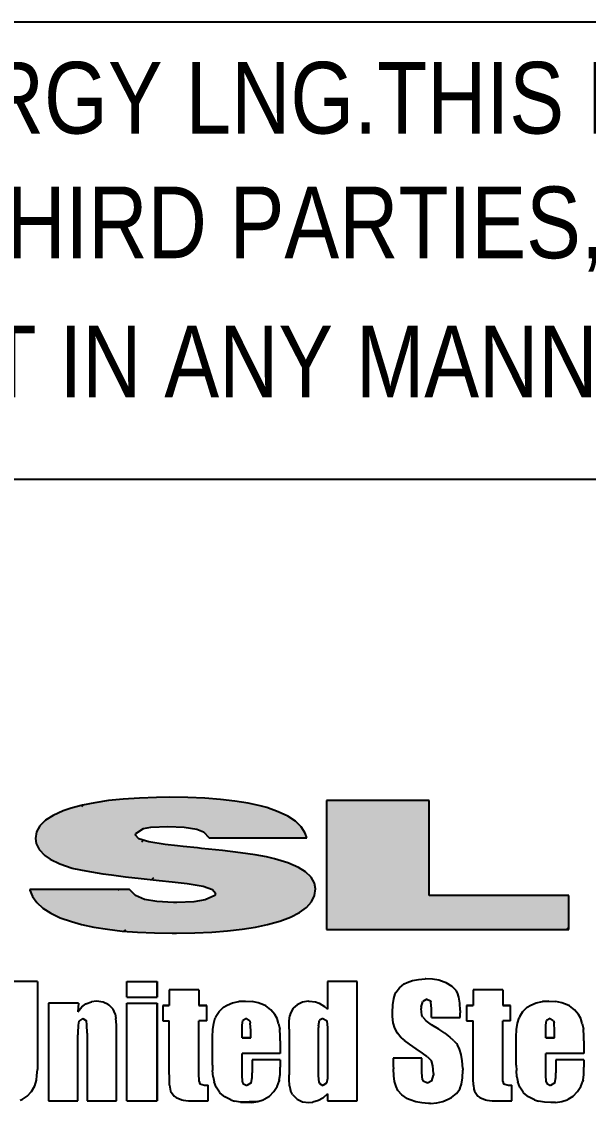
# Model space of a CAD drawing. Header units: millimetres. Extents: x -66 to 354, y -113 to 184.
# Drawn here: x 302.04 to 308.21, y -33.37 to -21.6 of the extents above; entities that cross this region are included whole.
import ezdxf

# ---------------------------------------------------------------- set-up
doc = ezdxf.new("R2010")
doc.units = ezdxf.units.MM
doc.styles.add('Arial Narrow', font='ARIALN.TTF', dxfattribs={"height": 0.2})

# ---------------------------------------------------------------- blocks, each defined once
blk = doc.blocks.new('Unknown-234527029-4381')
at = {"linetype": 'Continuous'}
for points in [[(303.851, -30.038), (303.654, -30.035), (302.241, -30.346)], [(303.654, -30.035), (303.511, -30.037), (302.241, -30.346)], [(303.511, -30.037), (303.324, -30.044), (302.241, -30.346)], [(304.035, -30.046), (303.851, -30.038), (302.241, -30.346)], [(303.324, -30.044), (303.149, -30.055), (302.241, -30.346)], [(304.206, -30.059), (304.035, -30.046), (302.241, -30.346)], [(303.149, -30.055), (302.988, -30.072), (302.241, -30.346)], [(304.363, -30.077), (304.206, -30.059), (302.241, -30.346)], [(302.988, -30.072), (302.84, -30.094), (302.241, -30.346)], [(304.507, -30.1), (304.363, -30.077), (302.241, -30.346)], [(302.84, -30.094), (302.705, -30.121), (302.241, -30.346)], [(304.638, -30.13), (304.507, -30.1), (302.241, -30.346)], [(302.705, -30.121), (302.582, -30.154), (302.241, -30.346)], [(306.477, -30.071), (305.36, -30.071), (306.477, -31.102)], [(305.36, -30.071), (305.36, -31.474), (306.477, -31.102)], [(304.709, -30.148), (304.638, -30.13), (302.241, -30.346)], [(304.834, -30.192), (304.709, -30.148), (302.241, -30.346)], [(302.582, -30.154), (302.496, -30.184), (302.241, -30.346)], [(302.496, -30.184), (302.387, -30.232), (302.241, -30.346)], [(304.938, -30.241), (304.834, -30.192), (302.241, -30.346)], [(302.387, -30.232), (302.302, -30.286), (302.241, -30.346)], [(305.021, -30.296), (304.938, -30.241), (302.241, -30.346)], [(302.205, -30.411), (302.193, -30.482), (302.241, -30.346)], [(302.193, -30.482), (302.201, -30.539), (302.241, -30.346)], [(302.201, -30.539), (302.234, -30.605), (302.241, -30.346)], [(302.234, -30.605), (302.294, -30.667), (302.241, -30.346)], [(305.084, -30.357), (305.021, -30.296), (302.241, -30.346)], [(302.294, -30.667), (302.354, -30.708), (302.241, -30.346)], [(302.354, -30.708), (302.46, -30.76), (302.241, -30.346)], [(302.46, -30.76), (302.594, -30.806), (302.241, -30.346)], [(302.594, -30.806), (302.608, -30.81), (302.241, -30.346)], [(302.608, -30.81), (302.741, -30.837), (302.241, -30.346)], [(302.741, -30.837), (302.927, -30.867), (302.241, -30.346)], [(302.927, -30.867), (303.022, -30.88), (302.241, -30.346)], [(303.022, -30.88), (303.171, -30.899), (302.241, -30.346)], [(303.171, -30.899), (303.343, -30.919), (302.241, -30.346)], [(303.343, -30.919), (303.538, -30.94), (302.241, -30.346)], [(303.538, -30.94), (303.682, -30.955), (302.241, -30.346)], [(303.682, -30.955), (303.845, -30.973), (302.241, -30.346)], [(303.845, -30.973), (304.016, -31.004), (302.241, -30.346)], [(304.016, -31.004), (304.118, -31.039), (302.241, -30.346)], [(304.118, -31.039), (304.969, -31.34), (302.241, -30.346)], [(304.969, -31.34), (305.066, -31.29), (302.241, -30.346)], [(305.066, -31.29), (305.141, -31.234), (302.241, -30.346)], [(305.141, -31.234), (305.195, -31.172), (302.241, -30.346)], [(305.195, -31.172), (305.228, -31.105), (302.241, -30.346)], [(305.228, -31.105), (305.238, -31.032), (302.241, -30.346)], [(305.238, -31.032), (305.229, -30.971), (302.241, -30.346)], [(305.229, -30.971), (305.193, -30.904), (302.241, -30.346)], [(305.193, -30.904), (305.132, -30.845), (302.241, -30.346)], [(305.132, -30.845), (305.054, -30.798), (302.241, -30.346)], [(305.054, -30.798), (304.939, -30.749), (302.241, -30.346)], [(304.939, -30.749), (303.606, -30.549), (302.241, -30.346)], [(303.606, -30.549), (303.425, -30.519), (302.241, -30.346)], [(303.425, -30.519), (303.317, -30.486), (302.241, -30.346)], [(303.317, -30.486), (303.281, -30.449), (302.241, -30.346)], [(303.281, -30.449), (303.285, -30.429), (302.241, -30.346)], [(303.285, -30.429), (303.369, -30.376), (302.241, -30.346)], [(303.369, -30.376), (303.45, -30.361), (302.241, -30.346)], [(303.45, -30.361), (303.635, -30.352), (302.241, -30.346)], [(303.635, -30.352), (305.084, -30.357), (302.241, -30.346)], [(303.81, -30.36), (305.084, -30.357), (303.635, -30.352)], [(305.126, -30.424), (305.084, -30.357), (303.81, -30.36)], [(303.949, -30.383), (305.144, -30.475), (303.81, -30.36)], [(305.144, -30.475), (305.126, -30.424), (303.81, -30.36)], [(304.021, -30.411), (305.144, -30.475), (303.949, -30.383)], [(304.084, -30.475), (305.144, -30.475), (304.021, -30.411)], [(303.739, -30.565), (303.606, -30.549), (304.939, -30.749)], [(303.8, -30.572), (303.739, -30.565), (304.939, -30.749)], [(303.957, -30.587), (303.8, -30.572), (304.939, -30.749)], [(304.001, -30.591), (303.957, -30.587), (304.939, -30.749)], [(304.229, -30.616), (304.001, -30.591), (304.939, -30.749)], [(304.423, -30.64), (304.229, -30.616), (304.939, -30.749)], [(304.582, -30.662), (304.423, -30.64), (304.939, -30.749)], [(304.707, -30.684), (304.582, -30.662), (304.939, -30.749)], [(304.794, -30.704), (304.707, -30.684), (304.939, -30.749)], [(303.217, -31.037), (302.131, -31.037), (303.283, -31.105)], [(303.283, -31.105), (302.131, -31.037), (303.38, -31.146)], [(303.38, -31.146), (302.131, -31.037), (303.514, -31.17)], [(302.131, -31.037), (302.133, -31.044), (303.514, -31.17)], [(302.133, -31.044), (302.161, -31.115), (303.514, -31.17)], [(304.152, -31.078), (304.587, -31.448), (304.118, -31.039)], [(304.587, -31.448), (304.718, -31.421), (304.118, -31.039)], [(304.718, -31.421), (304.837, -31.388), (304.118, -31.039)], [(304.837, -31.388), (304.85, -31.384), (304.118, -31.039)], [(304.85, -31.384), (304.969, -31.34), (304.118, -31.039)], [(303.514, -31.17), (302.161, -31.115), (303.696, -31.18)], [(302.161, -31.115), (302.208, -31.181), (303.696, -31.18)], [(303.696, -31.18), (302.208, -31.181), (303.732, -31.18)], [(302.208, -31.181), (302.274, -31.241), (303.732, -31.18)], [(303.732, -31.18), (302.274, -31.241), (303.916, -31.173)], [(302.274, -31.241), (302.359, -31.296), (303.916, -31.173)], [(302.359, -31.296), (302.463, -31.345), (303.916, -31.173)], [(302.463, -31.345), (302.587, -31.388), (303.916, -31.173)], [(303.916, -31.173), (302.587, -31.388), (304.041, -31.152)], [(302.587, -31.388), (302.695, -31.418), (304.041, -31.152)], [(302.695, -31.418), (302.83, -31.448), (304.041, -31.152)], [(302.83, -31.448), (302.976, -31.471), (304.041, -31.152)], [(302.976, -31.471), (303.135, -31.49), (304.041, -31.152)], [(303.135, -31.49), (303.305, -31.503), (304.041, -31.152)], [(303.305, -31.503), (303.488, -31.511), (304.041, -31.152)], [(304.041, -31.152), (303.488, -31.511), (304.144, -31.103)], [(303.488, -31.511), (303.682, -31.514), (304.144, -31.103)], [(303.682, -31.514), (303.729, -31.514), (304.144, -31.103)], [(303.729, -31.514), (303.927, -31.51), (304.144, -31.103)], [(303.927, -31.51), (304.112, -31.502), (304.144, -31.103)], [(304.144, -31.103), (304.112, -31.502), (304.152, -31.078)], [(304.112, -31.502), (304.284, -31.488), (304.152, -31.078)], [(304.284, -31.488), (304.442, -31.471), (304.152, -31.078)], [(304.442, -31.471), (304.587, -31.448), (304.152, -31.078)], [(306.477, -31.102), (305.36, -31.474), (307.994, -31.474)], [(307.994, -31.102), (306.477, -31.102), (307.994, -31.474)]]:
    blk.add_hatch(color=3, dxfattribs=at).paths.add_polyline_path(points)
at = {"color": 7, "linetype": 'Continuous'}
for p, q in [((281.119, -21.603), (339.139, -21.597)), ((271.299, -26.573), (339.172, -26.573)), ((271.301, -26.573), (339.172, -26.573))]:
    blk.add_line(p, q, dxfattribs=at)
at = {"color": 3, "linetype": 'Continuous'}
for p, q in [((302.705, -30.121), (302.582, -30.154)), ((302.699, -30.137), (302.716, -30.119)), ((302.84, -30.094), (302.705, -30.121)), ((302.988, -30.072), (302.84, -30.094)), ((303.149, -30.055), (302.988, -30.072)), ((303.324, -30.044), (303.149, -30.055)), ((303.511, -30.037), (303.324, -30.044)), ((303.654, -30.035), (303.511, -30.037)), ((303.851, -30.038), (303.654, -30.035)), ((304.035, -30.046), (303.851, -30.038)), ((304.206, -30.059), (304.035, -30.046)), ((304.363, -30.077), (304.206, -30.059)), ((304.507, -30.1), (304.363, -30.077)), ((304.638, -30.13), (304.507, -30.1)), ((305.36, -30.071), (305.36, -31.474)), ((306.477, -30.071), (305.36, -30.071)), ((306.477, -31.102), (306.477, -30.071)), ((302.387, -30.232), (302.302, -30.286)), ((302.496, -30.184), (302.387, -30.232)), ((302.582, -30.154), (302.496, -30.184)), ((304.709, -30.148), (304.638, -30.13)), ((304.834, -30.192), (304.709, -30.148)), ((304.938, -30.241), (304.834, -30.192)), ((305.021, -30.296), (304.938, -30.241)), ((302.241, -30.346), (302.205, -30.411)), ((302.302, -30.286), (302.241, -30.346)), ((303.45, -30.361), (303.635, -30.352)), ((303.635, -30.352), (303.81, -30.36)), ((303.81, -30.36), (303.949, -30.383)), ((305.084, -30.357), (305.021, -30.296)), ((305.126, -30.424), (305.084, -30.357)), ((302.205, -30.411), (302.193, -30.482)), ((303.281, -30.449), (303.285, -30.429)), ((303.317, -30.486), (303.281, -30.449)), ((303.285, -30.429), (303.369, -30.376)), ((303.369, -30.376), (303.45, -30.361)), ((303.949, -30.383), (304.021, -30.411)), ((304.021, -30.411), (304.084, -30.475)), ((304.084, -30.475), (305.144, -30.475)), ((305.144, -30.475), (305.126, -30.424)), ((302.193, -30.482), (302.201, -30.539)), ((302.201, -30.539), (302.234, -30.605)), ((303.425, -30.519), (303.317, -30.486)), ((303.351, -30.519), (303.368, -30.502)), ((303.606, -30.549), (303.425, -30.519)), ((303.739, -30.565), (303.606, -30.549)), ((303.8, -30.572), (303.739, -30.565)), ((303.957, -30.587), (303.8, -30.572)), ((304.001, -30.591), (303.957, -30.587)), ((304.229, -30.616), (304.001, -30.591)), ((302.234, -30.605), (302.294, -30.667)), ((302.294, -30.667), (302.354, -30.708)), ((302.354, -30.708), (302.46, -30.76)), ((304.423, -30.64), (304.229, -30.616)), ((304.582, -30.662), (304.423, -30.64)), ((304.707, -30.684), (304.582, -30.662)), ((304.794, -30.704), (304.707, -30.684)), ((304.939, -30.749), (304.794, -30.704)), ((302.46, -30.76), (302.594, -30.806)), ((302.594, -30.806), (302.608, -30.81)), ((302.608, -30.81), (302.741, -30.837)), ((305.054, -30.798), (304.939, -30.749)), ((305.132, -30.845), (305.054, -30.798)), ((302.741, -30.837), (302.927, -30.867)), ((302.927, -30.867), (303.022, -30.88)), ((303.022, -30.88), (303.171, -30.899)), ((303.171, -30.899), (303.343, -30.919)), ((303.343, -30.919), (303.538, -30.94)), ((303.457, -30.932), (303.481, -30.908)), ((303.538, -30.94), (303.682, -30.955)), ((305.193, -30.904), (305.132, -30.845)), ((305.229, -30.971), (305.193, -30.904)), ((303.217, -31.037), (302.131, -31.037)), ((302.131, -31.037), (302.133, -31.044)), ((302.133, -31.044), (302.161, -31.115)), ((303.09, -31.042), (303.095, -31.037)), ((303.283, -31.105), (303.217, -31.037)), ((303.682, -30.955), (303.845, -30.973)), ((303.845, -30.973), (304.016, -31.004)), ((304.016, -31.004), (304.118, -31.039)), ((304.118, -31.039), (304.152, -31.078)), ((305.228, -31.105), (305.238, -31.032)), ((305.238, -31.032), (305.229, -30.971)), ((302.161, -31.115), (302.208, -31.181)), ((302.208, -31.181), (302.274, -31.241)), ((303.38, -31.146), (303.283, -31.105)), ((303.514, -31.17), (303.38, -31.146)), ((303.696, -31.18), (303.514, -31.17)), ((303.732, -31.18), (303.696, -31.18)), ((303.916, -31.173), (303.732, -31.18)), ((304.041, -31.152), (303.916, -31.173)), ((304.144, -31.103), (304.041, -31.152)), ((304.152, -31.078), (304.144, -31.103)), ((305.141, -31.234), (305.195, -31.172)), ((305.195, -31.172), (305.228, -31.105)), ((307.994, -31.102), (306.477, -31.102)), ((307.994, -31.474), (307.994, -31.102)), ((302.274, -31.241), (302.359, -31.296)), ((302.359, -31.296), (302.463, -31.345)), ((304.969, -31.34), (305.066, -31.29)), ((305.066, -31.29), (305.141, -31.234)), ((302.463, -31.345), (302.587, -31.388)), ((302.587, -31.388), (302.695, -31.418)), ((302.695, -31.418), (302.83, -31.448)), ((304.718, -31.421), (304.837, -31.388)), ((304.837, -31.388), (304.85, -31.384)), ((304.85, -31.384), (304.969, -31.34)), ((302.83, -31.448), (302.976, -31.471)), ((302.976, -31.471), (303.135, -31.49)), ((303.135, -31.49), (303.305, -31.503)), ((303.16, -31.492), (303.175, -31.477)), ((303.305, -31.503), (303.488, -31.511)), ((303.488, -31.511), (303.682, -31.514)), ((303.682, -31.514), (303.729, -31.514)), ((303.729, -31.514), (303.927, -31.51)), ((303.927, -31.51), (304.112, -31.502)), ((304.112, -31.502), (304.284, -31.488)), ((304.284, -31.488), (304.442, -31.471)), ((304.442, -31.471), (304.587, -31.448)), ((304.587, -31.448), (304.718, -31.421)), ((305.36, -31.474), (307.994, -31.474)), ((307.969, -31.474), (307.994, -31.448)), ((302.214, -32.039), (301.88, -32.039)), ((302.214, -32.039), (302.214, -32.907)), ((303.187, -32.208), (303.187, -32.039)), ((303.187, -32.039), (303.518, -32.039)), ((303.518, -32.039), (303.518, -32.208)), ((303.518, -32.208), (303.518, -32.039)), ((303.518, -32.039), (303.518, -32.039)), ((303.518, -32.208), (303.518, -32.039)), ((305.692, -32.039), (305.371, -32.039)), ((305.371, -32.039), (305.371, -32.341)), ((305.692, -33.338), (305.692, -32.039)), ((306.115, -32.159), (306.152, -32.108)), ((306.152, -32.108), (306.205, -32.066)), ((306.205, -32.066), (306.236, -32.051)), ((306.236, -32.051), (306.294, -32.03)), ((306.294, -32.03), (306.359, -32.016)), ((306.359, -32.016), (306.432, -32.012)), ((306.44, -32.012), (306.432, -32.012)), ((306.513, -32.015), (306.44, -32.012)), ((306.58, -32.026), (306.513, -32.015)), ((306.64, -32.045), (306.58, -32.026)), ((306.663, -32.054), (306.64, -32.045)), ((306.726, -32.092), (306.663, -32.054)), ((306.77, -32.137), (306.726, -32.092)), ((303.187, -32.208), (303.518, -32.208)), ((303.972, -32.131), (303.649, -32.131)), ((303.649, -32.131), (303.649, -32.299)), ((303.972, -32.131), (303.972, -32.299)), ((306.08, -32.294), (306.091, -32.226)), ((306.091, -32.226), (306.108, -32.172)), ((306.108, -32.172), (306.115, -32.159)), ((306.451, -32.232), (306.406, -32.257)), ((306.451, -32.232), (306.491, -32.25)), ((306.784, -32.161), (306.77, -32.137)), ((306.799, -32.209), (306.784, -32.161)), ((306.809, -32.274), (306.799, -32.209)), ((307.276, -32.131), (306.954, -32.131)), ((306.954, -32.131), (306.954, -32.299)), ((307.276, -32.131), (307.276, -32.299)), ((302.662, -32.274), (302.335, -32.274)), ((302.335, -32.274), (302.335, -33.338)), ((302.662, -32.274), (302.656, -32.371)), ((302.656, -32.371), (302.698, -32.316)), ((302.698, -32.316), (302.742, -32.284)), ((302.742, -32.284), (302.802, -32.26)), ((302.858, -32.254), (302.802, -32.26)), ((302.929, -32.263), (302.858, -32.254)), ((302.986, -32.288), (302.929, -32.263)), ((302.986, -32.288), (302.993, -32.294)), ((303.039, -32.342), (302.993, -32.294)), ((303.061, -32.392), (303.039, -32.342)), ((303.187, -33.338), (303.187, -32.274)), ((303.187, -32.274), (303.518, -32.274)), ((303.518, -32.274), (303.518, -33.338)), ((303.518, -33.338), (303.518, -32.274)), ((303.518, -32.274), (303.518, -32.274)), ((303.518, -33.338), (303.518, -32.274)), ((303.58, -32.299), (303.58, -32.467)), ((303.58, -32.299), (303.58, -32.299)), ((303.58, -32.299), (303.649, -32.299)), ((303.649, -32.299), (303.58, -32.299)), ((303.649, -32.299), (303.58, -32.299)), ((304.058, -32.299), (303.972, -32.299)), ((303.972, -32.299), (304.058, -32.299)), ((303.972, -32.299), (304.058, -32.299)), ((304.058, -32.467), (304.058, -32.299)), ((304.058, -32.299), (304.058, -32.299)), ((304.192, -32.365), (304.24, -32.32)), ((304.24, -32.32), (304.279, -32.296)), ((304.279, -32.296), (304.338, -32.273)), ((304.338, -32.273), (304.404, -32.258)), ((304.404, -32.258), (304.475, -32.254)), ((304.404, -32.258), (304.475, -32.254)), ((304.475, -32.254), (304.404, -32.258)), ((304.475, -32.254), (304.549, -32.258)), ((304.475, -32.254), (304.475, -32.254)), ((304.615, -32.271), (304.549, -32.258)), ((304.674, -32.293), (304.615, -32.271)), ((304.698, -32.305), (304.674, -32.293)), ((304.754, -32.346), (304.698, -32.305)), ((304.797, -32.397), (304.754, -32.346)), ((304.998, -32.328), (304.968, -32.383)), ((305.039, -32.293), (304.998, -32.328)), ((305.097, -32.264), (305.039, -32.293)), ((305.164, -32.254), (305.097, -32.264)), ((305.164, -32.254), (305.172, -32.254)), ((305.172, -32.254), (305.239, -32.262)), ((305.239, -32.262), (305.281, -32.276)), ((305.281, -32.276), (305.337, -32.31)), ((305.337, -32.31), (305.371, -32.341)), ((306.076, -32.377), (306.08, -32.294)), ((306.39, -32.319), (306.406, -32.257)), ((306.39, -32.319), (306.39, -32.332)), ((306.397, -32.405), (306.39, -32.332)), ((306.491, -32.25), (306.496, -32.261)), ((306.502, -32.336), (306.496, -32.261)), ((306.502, -32.432), (306.502, -32.336)), ((306.813, -32.355), (306.809, -32.274)), ((306.813, -32.355), (306.813, -32.381)), ((306.884, -32.299), (306.884, -32.467)), ((306.884, -32.299), (306.884, -32.299)), ((306.884, -32.299), (306.954, -32.299)), ((306.954, -32.299), (306.884, -32.299)), ((306.954, -32.299), (306.884, -32.299)), ((307.362, -32.299), (307.276, -32.299)), ((307.276, -32.299), (307.362, -32.299)), ((307.276, -32.299), (307.362, -32.299)), ((307.362, -32.467), (307.362, -32.299)), ((307.362, -32.299), (307.362, -32.299)), ((307.496, -32.365), (307.544, -32.32)), ((307.544, -32.32), (307.583, -32.296)), ((307.583, -32.296), (307.642, -32.273)), ((307.642, -32.273), (307.708, -32.258)), ((307.708, -32.258), (307.779, -32.254)), ((307.708, -32.258), (307.779, -32.254)), ((307.779, -32.254), (307.708, -32.258)), ((307.779, -32.254), (307.853, -32.258)), ((307.779, -32.254), (307.779, -32.254)), ((307.919, -32.271), (307.853, -32.258)), ((307.978, -32.293), (307.919, -32.271)), ((308.002, -32.305), (307.978, -32.293)), ((308.058, -32.346), (308.002, -32.305)), ((308.101, -32.397), (308.058, -32.346)), ((302.656, -32.371), (302.656, -32.371)), ((302.665, -32.47), (302.658, -32.515)), ((302.708, -32.443), (302.665, -32.47)), ((302.708, -32.443), (302.747, -32.466)), ((302.752, -32.511), (302.747, -32.466)), ((303.061, -32.392), (303.069, -32.442)), ((303.074, -32.511), (303.069, -32.442)), ((303.58, -32.467), (303.649, -32.467)), ((303.649, -33.008), (303.649, -32.467)), ((303.972, -33.037), (303.972, -32.467)), ((304.058, -32.467), (303.972, -32.467)), ((304.133, -32.494), (304.15, -32.436)), ((304.156, -32.42), (304.15, -32.436)), ((304.156, -32.42), (304.192, -32.365)), ((304.441, -32.514), (304.448, -32.462)), ((304.49, -32.443), (304.448, -32.462)), ((304.525, -32.466), (304.49, -32.443)), ((304.525, -32.466), (304.53, -32.492)), ((304.822, -32.443), (304.797, -32.397)), ((304.838, -32.496), (304.822, -32.443)), ((304.952, -32.557), (304.955, -32.472)), ((304.955, -32.472), (304.961, -32.409)), ((304.968, -32.383), (304.961, -32.409)), ((305.273, -32.521), (305.283, -32.46)), ((305.321, -32.443), (305.283, -32.46)), ((305.321, -32.443), (305.361, -32.462)), ((305.361, -32.462), (305.364, -32.47)), ((305.364, -32.47), (305.371, -32.541)), ((306.077, -32.419), (306.076, -32.377)), ((306.086, -32.489), (306.077, -32.419)), ((306.407, -32.429), (306.397, -32.405)), ((306.407, -32.429), (306.443, -32.469)), ((306.501, -32.509), (306.443, -32.469)), ((306.502, -32.432), (306.813, -32.432)), ((306.813, -32.432), (306.813, -32.381)), ((306.884, -32.467), (306.954, -32.467)), ((306.954, -33.008), (306.954, -32.467)), ((307.276, -33.037), (307.276, -32.467)), ((307.362, -32.467), (307.276, -32.467)), ((307.437, -32.494), (307.454, -32.436)), ((307.461, -32.42), (307.454, -32.436)), ((307.461, -32.42), (307.496, -32.365)), ((307.746, -32.514), (307.753, -32.462)), ((307.794, -32.443), (307.753, -32.462)), ((307.829, -32.466), (307.794, -32.443)), ((307.829, -32.466), (307.835, -32.492)), ((308.126, -32.443), (308.101, -32.397)), ((308.142, -32.496), (308.126, -32.443)), ((302.658, -32.515), (302.656, -32.599)), ((302.755, -32.6), (302.752, -32.511)), ((303.076, -32.592), (303.074, -32.511)), ((303.076, -33.338), (303.076, -32.592)), ((304.119, -32.641), (304.123, -32.562)), ((304.123, -32.562), (304.133, -32.494)), ((304.441, -32.574), (304.441, -32.514)), ((304.441, -32.651), (304.441, -32.574)), ((304.535, -32.574), (304.53, -32.492)), ((304.535, -32.651), (304.535, -32.574)), ((304.838, -32.496), (304.85, -32.559)), ((304.856, -32.634), (304.85, -32.559)), ((304.952, -32.557), (304.952, -33.056)), ((305.273, -32.521), (305.273, -32.541)), ((305.273, -33.062), (305.273, -32.541)), ((305.371, -32.541), (305.371, -33.034)), ((306.103, -32.547), (306.086, -32.489)), ((306.131, -32.601), (306.103, -32.547)), ((306.58, -32.558), (306.501, -32.509)), ((306.646, -32.603), (306.58, -32.558)), ((307.424, -32.641), (307.427, -32.562)), ((307.427, -32.562), (307.437, -32.494)), ((307.745, -32.574), (307.746, -32.514)), ((307.745, -32.651), (307.745, -32.574)), ((307.839, -32.574), (307.835, -32.492)), ((307.839, -32.651), (307.839, -32.574)), ((308.142, -32.496), (308.154, -32.559)), ((308.16, -32.634), (308.154, -32.559)), ((302.656, -32.599), (302.656, -32.618)), ((302.656, -33.338), (302.656, -32.618)), ((302.755, -32.6), (302.755, -33.338)), ((304.119, -32.951), (304.119, -32.641)), ((304.441, -32.651), (304.441, -32.651)), ((304.441, -32.651), (304.535, -32.651)), ((304.535, -32.651), (304.441, -32.651)), ((304.535, -32.651), (304.441, -32.651)), ((304.856, -32.683), (304.856, -32.634)), ((304.856, -32.683), (304.856, -32.824)), ((306.17, -32.651), (306.131, -32.601)), ((306.17, -32.651), (306.17, -32.652)), ((306.17, -32.652), (306.207, -32.682)), ((306.262, -32.722), (306.207, -32.682)), ((306.646, -32.603), (306.701, -32.645)), ((306.744, -32.683), (306.701, -32.645)), ((306.744, -32.683), (306.776, -32.719)), ((307.424, -32.951), (307.424, -32.641)), ((307.745, -32.651), (307.745, -32.651)), ((307.745, -32.651), (307.839, -32.651)), ((307.839, -32.651), (307.745, -32.651)), ((307.839, -32.651), (307.745, -32.651)), ((308.16, -32.683), (308.16, -32.634)), ((308.16, -32.683), (308.16, -32.824)), ((304.441, -33.055), (304.441, -32.824)), ((304.856, -32.824), (304.441, -32.824)), ((306.336, -32.772), (306.262, -32.722)), ((306.403, -32.818), (306.336, -32.772)), ((306.459, -32.86), (306.403, -32.818)), ((306.783, -32.729), (306.776, -32.719)), ((306.807, -32.775), (306.783, -32.729)), ((306.825, -32.833), (306.807, -32.775)), ((307.745, -33.055), (307.745, -32.824)), ((308.16, -32.824), (307.745, -32.824)), ((302.214, -32.907), (302.214, -32.995)), ((304.856, -32.893), (304.552, -32.893)), ((304.552, -32.893), (304.552, -33.034)), ((304.856, -32.893), (304.856, -32.972)), ((306.397, -32.872), (306.086, -32.872)), ((306.086, -32.872), (306.086, -32.958)), ((306.397, -33.031), (306.397, -32.872)), ((306.459, -32.86), (306.492, -32.891)), ((306.492, -32.891), (306.501, -32.901)), ((306.517, -32.956), (306.501, -32.901)), ((306.837, -32.902), (306.825, -32.833)), ((306.841, -32.984), (306.837, -32.902)), ((308.16, -32.893), (307.856, -32.893)), ((307.856, -32.893), (307.856, -33.034)), ((308.16, -32.893), (308.16, -32.972)), ((302.205, -33.113), (302.21, -33.063)), ((302.21, -33.063), (302.214, -32.995)), ((303.65, -33.098), (303.649, -33.008)), ((303.975, -33.126), (303.972, -33.037)), ((304.119, -32.951), (304.12, -33.007)), ((304.125, -33.078), (304.12, -33.007)), ((304.446, -33.132), (304.441, -33.055)), ((304.55, -33.085), (304.552, -33.034)), ((304.846, -33.112), (304.854, -33.052)), ((304.854, -33.052), (304.856, -32.972)), ((304.952, -33.101), (304.952, -33.056)), ((305.279, -33.137), (305.273, -33.062)), ((305.371, -33.034), (305.37, -33.093)), ((306.086, -32.958), (306.087, -32.988)), ((306.091, -33.065), (306.087, -32.988)), ((306.101, -33.129), (306.091, -33.065)), ((306.404, -33.108), (306.397, -33.031)), ((306.507, -33.119), (306.523, -33.057)), ((306.523, -33.04), (306.517, -32.956)), ((306.523, -33.04), (306.523, -33.057)), ((306.838, -33.088), (306.842, -33.005)), ((306.841, -32.984), (306.842, -33.005)), ((306.955, -33.098), (306.954, -33.008)), ((307.279, -33.126), (307.276, -33.037)), ((307.424, -32.951), (307.425, -33.007)), ((307.43, -33.078), (307.425, -33.007)), ((307.75, -33.132), (307.745, -33.055)), ((307.854, -33.085), (307.856, -33.034)), ((308.151, -33.112), (308.158, -33.052)), ((308.158, -33.052), (308.16, -32.972)), ((302.15, -33.236), (302.186, -33.174)), ((302.186, -33.174), (302.205, -33.114)), ((302.205, -33.113), (302.205, -33.114)), ((303.653, -33.167), (303.65, -33.098)), ((303.653, -33.167), (303.658, -33.209)), ((303.975, -33.126), (303.982, -33.154)), ((303.982, -33.154), (304.034, -33.166)), ((304.034, -33.166), (304.071, -33.166)), ((304.071, -33.338), (304.071, -33.166)), ((304.125, -33.078), (304.136, -33.132)), ((304.158, -33.189), (304.136, -33.132)), ((304.446, -33.132), (304.451, -33.148)), ((304.451, -33.148), (304.491, -33.169)), ((304.54, -33.14), (304.491, -33.169)), ((304.54, -33.14), (304.55, -33.085)), ((304.787, -33.237), (304.822, -33.181)), ((304.822, -33.181), (304.845, -33.124)), ((304.846, -33.112), (304.845, -33.124)), ((304.958, -33.174), (304.952, -33.101)), ((304.958, -33.174), (304.968, -33.226)), ((305.279, -33.137), (305.282, -33.148)), ((305.282, -33.148), (305.319, -33.169)), ((305.36, -33.145), (305.319, -33.169)), ((305.37, -33.093), (305.36, -33.145)), ((306.116, -33.183), (306.101, -33.129)), ((306.137, -33.225), (306.116, -33.183)), ((306.404, -33.108), (306.411, -33.124)), ((306.457, -33.145), (306.411, -33.124)), ((306.507, -33.119), (306.457, -33.145)), ((306.457, -33.145), (306.457, -33.145)), ((306.811, -33.207), (306.827, -33.155)), ((306.827, -33.155), (306.838, -33.088)), ((306.957, -33.167), (306.955, -33.098)), ((306.957, -33.167), (306.962, -33.209)), ((307.279, -33.126), (307.286, -33.154)), ((307.286, -33.154), (307.338, -33.166)), ((307.338, -33.166), (307.375, -33.166)), ((307.375, -33.338), (307.375, -33.166)), ((307.43, -33.078), (307.44, -33.132)), ((307.462, -33.189), (307.44, -33.132)), ((307.75, -33.132), (307.755, -33.148)), ((307.755, -33.148), (307.795, -33.169)), ((307.844, -33.14), (307.795, -33.169)), ((307.844, -33.14), (307.854, -33.085)), ((308.091, -33.237), (308.126, -33.181)), ((308.126, -33.181), (308.149, -33.124)), ((308.151, -33.112), (308.149, -33.124)), ((302.047, -33.322), (302.103, -33.285)), ((302.103, -33.285), (302.149, -33.237)), ((302.15, -33.236), (302.149, -33.237)), ((303.658, -33.209), (303.664, -33.231)), ((303.664, -33.231), (303.702, -33.285)), ((303.702, -33.285), (303.724, -33.303)), ((304.196, -33.245), (304.158, -33.189)), ((304.196, -33.245), (304.204, -33.254)), ((304.254, -33.295), (304.204, -33.254)), ((304.318, -33.327), (304.254, -33.295)), ((304.683, -33.321), (304.74, -33.285)), ((304.74, -33.285), (304.787, -33.237)), ((304.988, -33.268), (304.968, -33.226)), ((304.988, -33.268), (305.038, -33.317)), ((305.371, -33.261), (305.318, -33.307)), ((305.371, -33.261), (305.371, -33.338)), ((306.18, -33.273), (306.137, -33.225)), ((306.241, -33.314), (306.18, -33.273)), ((306.684, -33.32), (306.721, -33.301)), ((306.721, -33.301), (306.774, -33.259)), ((306.774, -33.259), (306.809, -33.21)), ((306.811, -33.207), (306.809, -33.21)), ((306.962, -33.209), (306.968, -33.231)), ((306.968, -33.231), (307.007, -33.285)), ((307.007, -33.285), (307.029, -33.303)), ((307.5, -33.245), (307.462, -33.189)), ((307.5, -33.245), (307.508, -33.254)), ((307.558, -33.295), (307.508, -33.254)), ((307.622, -33.327), (307.558, -33.295)), ((307.988, -33.321), (308.044, -33.285)), ((308.044, -33.285), (308.091, -33.237)), ((302.026, -33.332), (302.047, -33.322)), ((302.335, -33.338), (302.656, -33.338)), ((302.755, -33.338), (303.076, -33.338)), ((303.187, -33.338), (303.518, -33.338)), ((303.724, -33.303), (303.785, -33.328)), ((303.785, -33.328), (303.799, -33.331)), ((303.799, -33.331), (303.859, -33.336)), ((303.859, -33.336), (303.942, -33.338)), ((303.942, -33.338), (304.071, -33.338)), ((304.318, -33.327), (304.36, -33.341)), ((304.425, -33.353), (304.36, -33.341)), ((304.614, -33.345), (304.425, -33.353)), ((304.614, -33.345), (304.425, -33.353)), ((304.425, -33.353), (304.546, -33.355)), ((304.497, -33.357), (304.425, -33.353)), ((304.425, -33.353), (304.546, -33.355)), ((304.546, -33.355), (304.497, -33.357)), ((304.546, -33.355), (304.614, -33.345)), ((304.614, -33.345), (304.672, -33.327)), ((304.683, -33.321), (304.672, -33.327)), ((305.038, -33.317), (305.041, -33.32)), ((305.041, -33.32), (305.099, -33.347)), ((305.099, -33.347), (305.167, -33.357)), ((305.167, -33.357), (305.21, -33.353)), ((305.274, -33.333), (305.21, -33.353)), ((305.318, -33.307), (305.274, -33.333)), ((305.371, -33.338), (305.692, -33.338)), ((306.27, -33.328), (306.241, -33.314)), ((306.33, -33.348), (306.27, -33.328)), ((306.397, -33.361), (306.33, -33.348)), ((306.47, -33.365), (306.397, -33.361)), ((306.491, -33.365), (306.47, -33.365)), ((306.491, -33.365), (306.561, -33.358)), ((306.561, -33.358), (306.625, -33.343)), ((306.625, -33.343), (306.684, -33.32)), ((307.029, -33.303), (307.089, -33.328)), ((307.089, -33.328), (307.103, -33.331)), ((307.103, -33.331), (307.163, -33.336)), ((307.163, -33.336), (307.246, -33.338)), ((307.246, -33.338), (307.375, -33.338)), ((307.622, -33.327), (307.664, -33.341)), ((307.73, -33.353), (307.664, -33.341)), ((307.801, -33.357), (307.73, -33.353)), ((307.85, -33.355), (307.801, -33.357)), ((307.85, -33.355), (307.918, -33.345)), ((307.918, -33.345), (307.976, -33.327)), ((307.988, -33.321), (307.976, -33.327))]:
    blk.add_line(p, q, dxfattribs=at)
at = {"color": 7, "linetype": 'Continuous', "style": 'Arial Narrow'}
for s, height, p in [('THIS DOCUMENT IS PROPERTY OF QATARENERGY LNG.THIS DRAWING OR MATERIAL DESCRIBED THEREON MAY NOT BE COPIED', 0.779684, (281.299, -22.815)), ('OR DISCLOSED IN ANY FORM OR MEDIUM TO THIRD PARTIES, OR USED FOR OTHER THAN THE PURPOSE FOR WHICH', 0.77968, (281.285, -24.171)), ('IT HAS BEEN PROVIDED, IN WHOLE OR IN PART IN ANY MANNER EXCEPT AS EXPRESSLY PERMITTED BY QATARENERGY LNG.', 0.779684, (281.465, -25.683))]:
    blk.add_text(s, height=height, dxfattribs=at).set_placement(p)

msp = doc.modelspace()

# ---------------------------------------------------------------- block references
msp.add_blockref('Unknown-234527029-4381', (0, 0))

doc.saveas('drawing.dxf')
